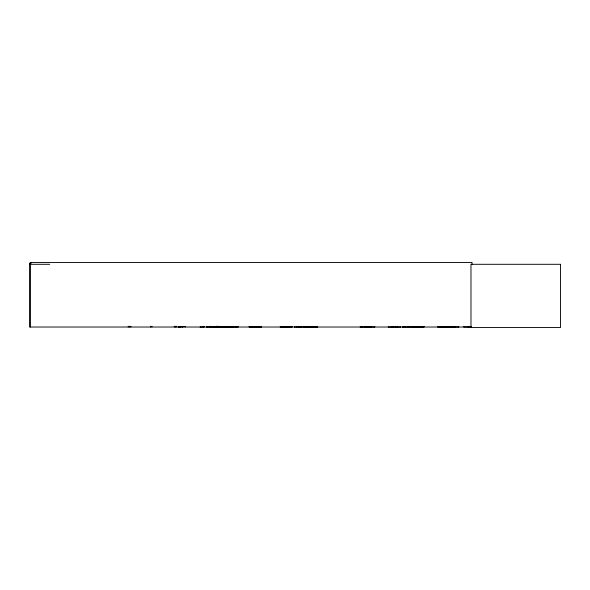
<?xml version="1.0" encoding="UTF-8"?>
<svg xmlns="http://www.w3.org/2000/svg" width="590" height="590" viewBox="0 0 590 590"><rect width="100%" height="100%" fill="white"/><g stroke="black" fill="none" stroke-linecap="round" stroke-linejoin="round"><path stroke-width="0.89" d="M305.694 327L305.731 326.499M315.156 327L315.193 326.499M236.841 327L236.907 326.499M360.313 326.499L360.217 327.022L374.879 326.956M369.642 326.941L369.657 326.499M424.026 326.985L402.616 327L402.741 326.543L402.756 327.022M388.412 327.022L400.566 327.022L400.433 326.543M388.537 326.941L388.567 326.499M397.608 326.941L397.638 326.499M307.073 326.941L307.125 326.499M445.339 326.941L445.391 326.499M178.077 327.022L185.157 326.543M261.341 326.956L261.392 326.543M206.67 326.956L238.242 327L238.176 326.499M215.077 326.956L215.04 326.499L215.151 326.956M220.232 326.956L220.195 326.499L220.306 326.956M223.492 326.956L223.455 326.499M228.647 326.956L228.603 326.499M200.047 327.022L203.978 326.956M179.213 326.941L179.286 326.543L179.353 327.022M453.105 326.956L453.068 326.521M368.278 326.956L368.322 326.543M178.357 326.956L178.401 326.543M219.554 326.956L219.605 326.543M206.965 326.956L207.024 326.543L207.075 327.022M220.527 326.956L220.586 326.543L220.638 327M260.183 326.956L260.242 326.543M31.344 263.111L29.5 263.111L29.5 327.022L471.513 327.022L463.747 326.956L463.747 326.499M29.5 264.298L49.737 264.298M249.179 326.609L260.987 326.609M280.309 326.609L292.124 326.609M412.204 326.609L424.011 326.609M454.824 326.742L437.669 326.742L458.895 327M249.15 326.764L261.009 326.779M280.287 326.764L292.146 326.779M412.181 326.764L424.033 326.779M437.669 326.867L454.824 326.867M249.164 326.985L261.392 326.889M280.294 326.985L292.131 326.985M317.7 327L294.594 326.956M230.1 327.022L230.159 326.499L230.292 326.956M299.72 326.956L299.661 326.543M237.128 326.956L237.069 326.543M231.973 326.956L231.914 326.543M229.008 326.956L229.075 326.366M223.861 326.956L223.898 326.499M215.446 326.956L215.483 326.499M221.11 326.889L221.125 326.499M300.959 326.956L300.952 326.366M300.686 326.956L300.635 326.543L300.583 327.022M374.65 326.956L374.606 326.543M458.644 326.941L458.6 326.499M450.878 326.956L450.841 326.543M312.221 326.956L312.184 326.543L312.147 327.022M391.362 326.941L391.34 326.499M405.337 326.956L405.227 326.543L405.234 326.941M361.972 326.941L361.958 326.499M304.352 326.889L304.101 326.499M228.787 326.956L228.773 326.499M315.864 326.956L315.856 326.499M306.402 326.956L306.394 326.499M371.39 326.971L371.302 326.499M472.022 264.298L472.022 262.447L30.54 262.447L30.54 327.022M468.659 326.366L468.659 327.022M468.327 326.366L468.327 327.022M454.809 326.521L454.824 327.007M454.234 326.366L454.234 327.022M453.961 326.366L453.961 327.022M453.179 326.499L453.179 327.022M450.804 326.499L450.804 327.022M450.023 326.366L450.023 327.022M449.75 326.366L449.75 327.022M414.379 326.499L414.379 327.022M411.923 326.499L411.923 327.022M409.681 326.366L409.681 327.022M409.364 326.366L409.364 327.022M407.771 326.366L407.771 327.022M407.454 326.366L407.454 327.022M400.411 326.499L400.411 327.022M395.72 326.366L395.72 327.022M395.411 326.366L395.411 327.022M393.567 326.366L393.567 327.022M393.25 326.366L393.25 327.022M374.562 326.499L374.562 327.022M370.409 326.366L370.409 327.022M370.159 326.366L370.159 327.022M368.367 326.499L368.367 327.022M367.378 326.499L367.378 327.022M366.611 326.366L366.611 327.022M366.287 326.366L366.287 327.022M365.586 326.366L365.586 327.022M365.328 326.366L365.335 327.022M365.004 326.366L365.004 327.022M361.183 326.499L361.183 327.022M317.398 326.499L317.398 327.022M313.032 326.366L313.032 327.022M312.766 326.366L312.766 327.022M311.977 326.499L311.977 327.022M311.218 326.366L311.218 327.022M310.886 326.366L310.886 327.022M310.701 326.366L310.701 327.022M310.37 326.366L310.37 327.022M309.603 326.499L309.603 327.022M308.821 326.366L308.821 327.022M308.548 326.366L308.548 327.022M307.707 326.366L307.707 327.022M307.427 326.366L307.427 327.022M303.798 326.366L303.798 327.022M303.518 326.366L303.518 327.022M301.114 326.366L301.114 327.022M299.602 326.499L299.602 327.022M299.078 326.499L299.078 327.022M296.836 326.366L296.836 327.022M296.623 326.366L296.623 327.022M294.491 326.499L294.491 327.022M261.444 326.499L261.444 327.022M260.301 326.499L260.301 327.022M259.312 326.366L259.312 327.022M259.099 326.366L259.099 327.022M258.951 326.366L258.951 327.022M258.789 326.366L258.789 327.022M255.603 326.499L255.603 327.022M255.345 326.499L255.345 327.022M237.018 326.499L237.018 327.022M235.875 326.499L235.875 327.022M233.64 326.366L233.64 327.022M233.463 326.366L233.493 327.022M233.168 326.366L233.168 327.022M232.512 326.366L232.512 327.022M232.187 326.366L232.187 327.022M231.863 326.499L231.863 327.022M231.295 326.366L231.295 327.022M230.963 326.366L230.963 327.022M229.045 326.499L229.045 327.022M227.504 326.499L227.504 327.022L227.445 326.366M227.268 326.366L227.268 327.022M227.025 326.499L227.025 327.022M226.383 326.499L226.383 327.022M225.232 326.366L225.232 327.022M225.056 326.366L225.056 327.022M223.33 326.366L223.33 327.022M223.116 326.366L223.116 327.022M221.058 326.499L221.058 327.022M219.657 326.499L219.657 327.022M219.038 326.366L219.038 327.022M218.861 326.366L218.861 327.022M218.293 326.233L218.293 327.022M217.732 326.233L217.732 327.022M217.592 326.366L217.592 327.022M217.386 326.366L217.386 327.022M217.12 326.366L217.12 327.022M216.891 326.366L216.825 327.022M216.648 326.366L216.648 327.022M216.427 326.233L216.449 327.022M214.369 326.499L214.369 327.022M213.683 326.499L213.683 327.022M212.894 326.499L212.894 327.022M212.23 326.499L212.23 327.022M210.63 326.366L210.63 327.022M210.453 326.366L210.453 327.022M210.195 326.366L210.195 327.022M210.07 326.366L210.07 327.022M209.325 326.499L209.325 327.022M204.103 326.499L204.103 327.022M203.358 326.366L203.358 327.022M203.233 326.366L203.233 327.022M200.534 326.499L200.534 327.022M185.201 326.499L185.201 327.022M182.686 326.366L182.686 327.022M182.45 326.366L182.45 327.022M180.378 326.366L180.378 327.022M178.453 326.499L178.453 327.022M176.122 326.233L176.122 327.022M175.584 326.233L175.584 327.022M174.279 326.233L174.279 327.022M151.918 326.233L151.918 327.022M150.612 326.233L150.612 327.022M130.855 326.233L130.855 327.022M129.549 326.233L129.549 327.022M128.244 326.233L128.244 327.022M560.5 264.298L470.982 264.298L470.982 327.553L560.5 327.553L560.5 264.298"/></g></svg>
